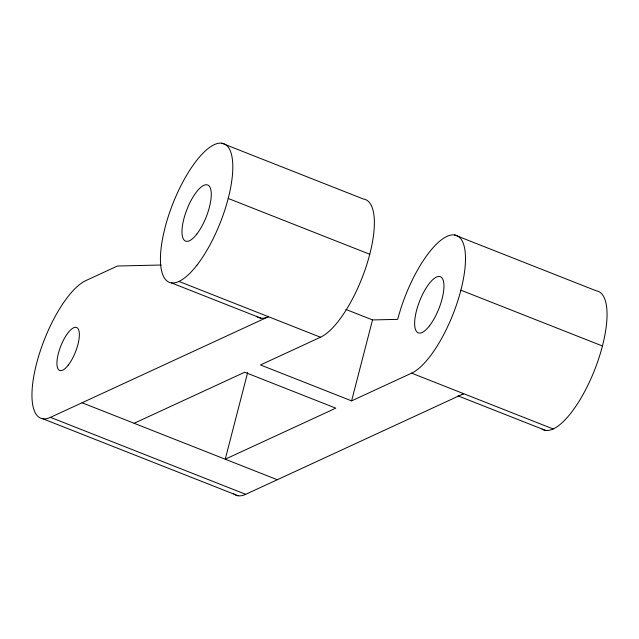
<?xml version="1.0" encoding="UTF-8"?>
<svg xmlns="http://www.w3.org/2000/svg" width="639" height="639" viewBox="0 0 639 639"><rect width="100%" height="100%" fill="white"/><g stroke="black" fill="none" stroke-linecap="round" stroke-linejoin="round"><path stroke-width="0.96" d="M247.652 372.537L225.24 459.209L335.802 408.161L244.689 372.241L134.118 423.29M351.594 400.869L372.529 319.931L397.706 319.364A74.475 25.536 -68.5 0 1 446.981 236.398A74.475 25.536 -68.5 0 1 460.887 290.194A74.475 25.536 -68.5 0 1 411.612 373.152L351.594 400.869L260.48 364.949L320.498 337.232A74.475 25.536 -68.5 0 0 367.193 263.316A74.475 25.536 -68.5 0 0 363.439 199.033L221.885 143.232M161.14 265.025L117.424 266.016L85.834 280.601A74.475 25.536 -68.5 0 0 36.559 363.567A74.475 25.536 -68.5 0 0 50.465 417.355L268.436 316.704A74.475 25.536 -68.5 0 1 256.471 316.257M233.754 493.875A74.475 25.536 -68.5 0 0 245.711 494.322L463.682 393.68A74.475 25.536 -68.5 0 1 461.662 394.479M454.553 234.952L596.107 290.761A74.475 25.536 -68.5 0 1 594.829 369.398A74.475 25.536 -68.5 0 1 542.008 429.081M228.219 198.465L369.773 254.266M460.887 290.194L602.441 345.995M345.835 309.412L372.529 319.931M178.944 281.424L320.498 337.232M411.612 373.152L553.166 428.961M171.372 282.869L260.864 318.15M457.955 395.853L545.594 430.406M82.056 402.762L277.302 479.737M50.465 417.355L245.711 494.322M42.893 418.801L238.139 495.768M68.301 365.069A23.084 7.916 -68.5 0 0 77.79 328.358A23.084 7.916 -68.5 0 0 58.357 353.495A23.084 7.916 -68.5 0 0 68.301 365.069M197.108 264.969A74.475 25.536 -68.5 0 0 227.74 146.539A74.475 25.536 -68.5 0 0 165.038 227.636A74.475 25.536 -68.5 0 0 197.108 264.969M196.828 234.074A30.161 10.344 -68.5 0 0 209.233 186.117A30.161 10.344 -68.5 0 0 183.84 218.953A30.161 10.344 -68.5 0 0 196.828 234.074M429.496 325.802A30.161 10.344 -68.5 0 0 441.9 277.837A30.161 10.344 -68.5 0 0 416.5 310.682A30.161 10.344 -68.5 0 0 429.496 325.802"/></g></svg>
